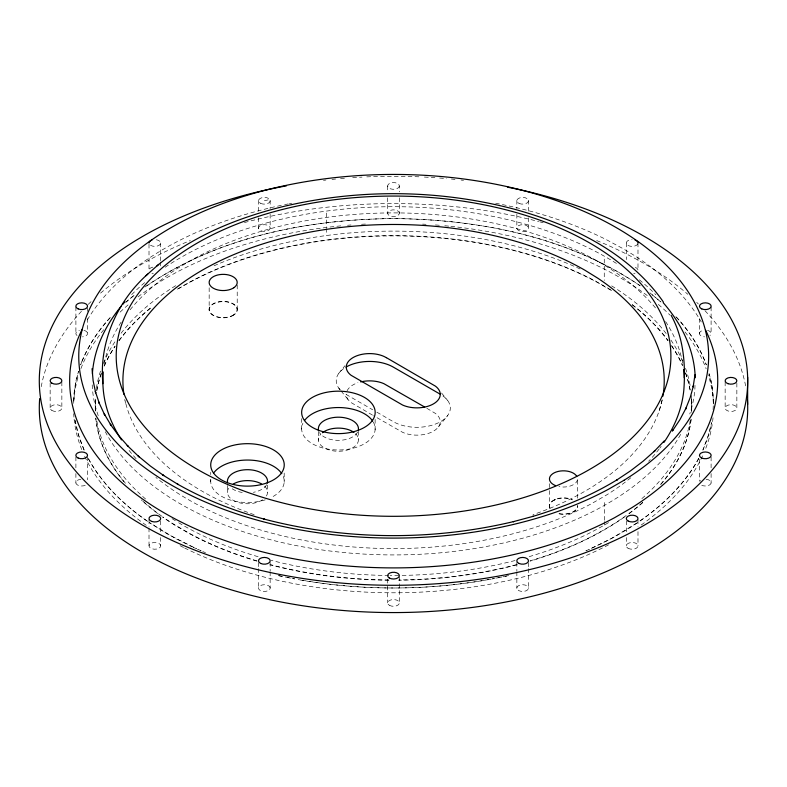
<?xml version="1.0" encoding="UTF-8"?>
<svg xmlns="http://www.w3.org/2000/svg" width="787" height="787" viewBox="0 0 787 787"><rect width="100%" height="100%" fill="white"/><g stroke="black" fill="none" stroke-linecap="round" stroke-linejoin="round"><path stroke-width="0.59" stroke-dasharray="3.94 2.95" d="M73.762 401.154L73.988 393.628L75.936 380.79L78.552 371.238L74.765 387.194L73.693 403.298M695 385.335L694.862 389.929A301.578 174.114 0 0 1 689.737 414.041M713.111 409.742L713.406 400.071L712.235 387.194L709.51 374.405M659.25 410.558L662.379 399.216M702.968 450.066L707.572 438.546L711.556 422.599L709.51 432.191L702.84 450.046M698.738 458.3C684.779 484.398 662.674 505.343 638.483 521.978M698.866 458.319C675.384 500.63 633.584 529.228 590.398 548.795L611.706 538.397L637.568 522.588M338.764 373.343L344.952 365.729M438.487 426.82L447.764 415.398M125.763 302.365L134.774 294.771L125.969 302.031M146.756 285.868C217.055 237.802 303.92 220.193 387.912 218.599C475.623 218.491 566.729 235.864 640.323 285.829M144.847 287.048C218.756 236.189 310.658 218.471 399.088 218.599C483.08 220.193 569.945 237.802 640.244 285.868M586.049 550.821L589.306 549.306L585.931 550.733M555.838 499.302L553.586 500.493M264.343 200.774L269.744 199.475M501.84 577.028L492.328 578.898L499.361 577.501M505.195 576.291L508.668 575.523M491.265 579.114C427.656 590.771 361.892 590.988 298.234 579.527M502.883 576.802L508.156 575.75M488.766 579.527C426.515 590.801 362.276 590.653 299.955 579.95L297.84 579.527M278.844 575.75L284.117 576.802M285.288 577.038L294.672 578.898L287.245 577.491M278.332 575.523L281.805 576.291M202.78 551.569L205.525 552.671M193.258 547.339L196.602 548.795L167.257 533.92L149.392 522.607L175.294 538.397L192.146 546.857M201.069 550.733L197.724 549.277L200.951 550.821M610.564 289.764L596.89 281.874A298.234 172.186 0 0 0 176.406 289.744M611.617 290.649L596.89 282.149A298.234 172.186 0 0 0 176.406 290.019M426.82 408.286L435.437 413.441A23.374 13.497 0 0 1 433.421 431.197A23.374 13.497 0 0 1 402.669 432.358L373.54 415.723M346.014 394.366L372.723 409.791M376.835 412.162L393.264 421.655A33.418 19.291 0 0 0 440.002 421.95A33.418 19.291 0 0 0 441.537 394.976M372.477 415.103L351.1 402.58A23.374 13.497 0 0 1 346.27 394.366M652.226 294.771L661.237 302.365M649.826 292.794L661.031 302.031M675.876 316.62C688.891 330.609 699.751 346.89 706.323 364.912C699.909 347.224 689.294 331.238 676.594 317.436M441.576 393.018L447.764 400.632M338.764 388.109L340.318 390.018M341.086 390.962L348.051 399.53M88.134 458.319C102.369 484.31 124.228 505.372 148.517 521.978C124.326 505.343 102.221 484.398 88.262 458.3M84.16 450.046L77.49 432.191L74.991 420.465M84.032 450.066L79.428 438.546L75.119 420.455M124.651 399.481L126.225 405.187M709.028 373.363L711.064 380.79L713.012 393.628L713.307 403.298M736.848 383.161L736.848 408.069A5.843 3.374 0 0 1 728.073 411.001A5.843 3.374 0 0 1 728.073 405.148A5.843 3.374 0 0 1 736.848 408.069M725.152 381.98L725.152 408.069M713.406 400.071L713.406 404.852A319.955 184.719 0 0 0 708.143 374.553M711.104 306.969L711.104 333.944M711.104 456.981L711.104 469.15M711.104 473.587L711.104 483.08M699.505 318.528L699.505 333.944A5.843 3.374 0 0 0 704.542 336.856M699.505 459.352L699.505 481.014M691.684 406.299L691.684 409.683M637.991 243.006L637.991 270.295A5.843 3.374 0 0 0 635.07 267.364M637.991 519.754L637.991 526.877M637.991 531.619L637.991 545.853M626.295 243.006L626.295 259.612M626.295 520.945L626.295 532.809M626.295 537.551L626.295 545.853M604.386 502.539L604.386 520.315M604.386 521.496L604.386 525.047M604.259 259.11L604.259 280.438M577.501 498.151L577.501 478.506A14.038 8.106 0 0 1 558.918 486.592M549.454 483.7L549.454 506.071M528.451 200.331L528.451 211.89M528.451 217.822L528.451 228.496A5.843 3.374 0 0 1 519.095 230.729A5.843 3.374 0 0 1 520.414 224.934A5.843 3.374 0 0 1 528.451 228.496M528.451 562.744L528.451 567.486M528.451 568.676L528.451 588.528A5.843 3.374 0 0 1 519.095 590.771A5.843 3.374 0 0 1 520.414 584.977A5.843 3.374 0 0 1 528.451 588.528M516.852 200.331L516.852 208.634M516.852 214.261L516.852 228.496M516.852 562.439L516.852 571.047M516.852 571.923L516.852 588.528M399.343 185.939A5.843 3.374 0 0 1 390.578 188.86A5.843 3.374 0 0 1 390.578 183.017A5.843 3.374 0 0 1 399.343 185.939L399.343 191.871M399.343 197.803L399.343 213.218A5.843 3.374 0 0 1 390.578 216.15A5.843 3.374 0 0 1 390.578 210.296A5.843 3.374 0 0 1 399.343 213.218M399.343 576.832L399.343 602.921M387.657 185.939L387.657 191.871M387.657 197.803L387.657 213.218M387.657 579.202L387.657 602.921M375.124 419.353L375.124 429.879M358.459 431.394L358.459 439.884M326.408 213.021L326.408 227.236M326.408 228.417L326.408 235.529M318.391 431.797L318.391 440.287M301.657 418.615L301.657 429.141M284.186 473.026L284.186 482.382M270.148 200.331L270.148 208.634M270.148 214.261L270.148 228.496A5.843 3.374 0 0 1 260.782 230.729A5.843 3.374 0 0 1 262.11 224.934A5.843 3.374 0 0 1 270.148 228.496M270.148 562.439L270.148 571.047M270.148 571.923L270.148 588.528A5.843 3.374 0 0 1 260.782 590.771A5.843 3.374 0 0 1 262.11 584.977A5.843 3.374 0 0 1 270.148 588.528M267.521 485.107L267.521 492.387M258.549 200.331L258.549 211.89M258.549 217.822L258.549 228.496M258.549 562.744L258.549 567.486M258.549 568.676L258.549 588.528M237.212 285.051L237.212 309.881M227.453 485.51L227.453 492.79M210.729 472.289L210.729 474.62M210.729 479.303L210.729 481.644M209.165 287.786L209.165 310.167M160.705 243.006L160.705 260.802M160.705 261.992L160.705 266.734M160.705 520.945L160.705 532.809M160.705 537.551L160.705 545.853A5.843 3.374 0 0 1 151.93 548.775A5.843 3.374 0 0 1 151.93 542.932A5.843 3.374 0 0 1 160.705 545.853M149.009 244.196L149.009 270.295A5.843 3.374 0 0 1 153.337 267.029M149.009 519.754L149.009 526.877M149.009 528.057L149.009 545.853M95.316 400.298L95.316 405.069M87.495 307.845L87.495 311.406M87.495 318.528L87.495 333.944A5.843 3.374 0 0 1 82.458 336.856M87.495 456.981L87.495 479.824M75.896 306.969L75.896 333.944M75.896 456.981L75.896 469.15M75.896 473.587L75.896 483.08M61.848 381.98L61.848 408.069M50.152 383.161L50.152 408.069M691.075 419.215A298.234 172.186 0 0 1 659.231 485.973M642.743 502.352A298.234 172.186 0 0 1 627.131 514.816M626.206 515.485A298.234 172.186 0 0 1 530.054 560.875M516.203 564.732A298.234 172.186 0 0 1 398.704 579.96M388.906 579.96A298.234 172.186 0 0 1 271.013 564.791M256.946 560.875A298.234 172.186 0 0 1 190.11 533.724L175.383 525.224A298.234 172.186 0 0 1 162.663 516.823M161.728 516.154A298.234 172.186 0 0 1 141.217 499.627M125.448 483.277A298.234 172.186 0 0 1 95.788 418.015M95.316 410.804A298.234 172.186 0 0 1 95.68 398.793M96.791 390.401A298.234 172.186 0 0 1 101.297 373.333M104.238 365.876A298.234 172.186 0 0 1 115.079 346.093M118.975 340.525A298.234 172.186 0 0 1 152.462 306.409M632.158 304.549A298.234 172.186 0 0 1 668.025 340.525M671.586 345.582A298.234 172.186 0 0 1 682.526 365.345M685.507 372.802A298.234 172.186 0 0 1 690.602 392.792M691.429 399.993A298.234 172.186 0 0 1 691.684 410.804M691.429 395.487A298.234 172.186 0 0 1 691.32 412.309M690.209 420.701A298.234 172.186 0 0 1 641.858 498.624M608.548 522.598A298.234 172.186 0 0 1 527.733 557.058M515.082 560.521A298.234 172.186 0 0 1 399.924 575.445M398.704 575.454A298.234 172.186 0 0 1 390.136 575.474M388.906 575.464A298.234 172.186 0 0 1 271.013 560.285M258.106 556.714A298.234 172.186 0 0 1 176.406 521.358M175.383 520.728A298.234 172.186 0 0 1 171.369 518.19M145.585 499.007A298.234 172.186 0 0 1 96.594 419.501M95.571 411.109A298.234 172.186 0 0 1 95.414 397.888M96.398 388.296A298.234 172.186 0 0 1 101.297 368.837M103.343 363.505A298.234 172.186 0 0 1 116.338 339.728M121.05 333.265A298.234 172.186 0 0 1 177.429 284.619M214.015 265.79A298.234 172.186 0 0 1 580.108 268.987M611.617 285.868A298.234 172.186 0 0 1 667.346 335.105M670.898 340.063A298.234 172.186 0 0 1 682.526 360.849M685.507 368.306A298.234 172.186 0 0 1 690.602 388.296M41.239 386.692A354.199 204.502 0 0 1 81.73 311.022M88.203 304.382A354.199 204.502 0 0 1 91.597 301.126M100.549 293.128A354.199 204.502 0 0 1 190.336 240.556M244.393 222.573A354.199 204.502 0 0 1 538.702 221.55M539.823 221.845A354.199 204.502 0 0 1 543.197 222.731M596.664 240.556A354.199 204.502 0 0 1 687.838 294.308M696.682 302.346A354.199 204.502 0 0 1 698.374 303.979M704.995 310.717A354.199 204.502 0 0 1 745.761 386.702M713.012 417.74A319.955 184.719 0 0 1 704.827 450.676M702.555 455.88A319.955 184.719 0 0 1 640.264 525.657M608.626 544.811A319.955 184.719 0 0 1 184.65 548.008M183.587 547.486A319.955 184.719 0 0 1 178.374 544.811M146.264 525.322A319.955 184.719 0 0 1 83.973 454.847M81.75 449.623A319.955 184.719 0 0 1 74.037 418.33M73.939 417.159A319.955 184.719 0 0 1 73.693 413.637M73.722 401.921A319.955 184.719 0 0 1 78.68 375.133M80.933 368.621A319.955 184.719 0 0 1 104.622 328.661M120.067 312.144A319.955 184.719 0 0 1 128.694 304.392M137.971 296.906A319.955 184.719 0 0 1 342.866 225.682M347.52 225.269A319.955 184.719 0 0 1 351.012 224.984M361.518 224.275A319.955 184.719 0 0 1 366.201 224.02M422.56 224.118A319.955 184.719 0 0 1 426.062 224.305M435.408 224.944A319.955 184.719 0 0 1 440.071 225.318M444.773 225.741A319.955 184.719 0 0 1 449.672 226.223M450.892 226.341A319.955 184.719 0 0 1 648.124 296.217M658.306 304.392A319.955 184.719 0 0 1 669.944 315.066M685.024 331.957A319.955 184.719 0 0 1 706.146 368.808M323.487 180.321A354.199 204.502 0 0 1 325.916 180.046M331.996 179.397A354.199 204.502 0 0 1 335.646 179.042M340.535 178.59A354.199 204.502 0 0 1 346.654 178.088M352.674 177.655A354.199 204.502 0 0 1 362.04 177.105M366.742 176.878A354.199 204.502 0 0 1 419.678 176.849M424.37 177.065A354.199 204.502 0 0 1 434.916 177.695M439.589 178.029A354.199 204.502 0 0 1 446.583 178.6M451.345 179.033A354.199 204.502 0 0 1 455.004 179.397M461.084 180.046A354.199 204.502 0 0 1 463.513 180.321M635.07 273.217A5.843 3.374 0 0 1 633.663 273.551M153.337 273.551A5.843 3.374 0 0 1 151.93 273.217M706.067 479.293A5.843 3.374 0 0 1 710.71 483.936A5.843 3.374 0 0 1 701.748 485.313M699.899 481.349A5.843 3.374 0 0 1 700.666 480.582M83.934 330.383A5.843 3.374 0 0 1 87.495 333.944M77.057 335.557A5.843 3.374 0 0 1 79.457 330.383M707.543 330.383A5.843 3.374 0 0 1 709.943 335.557M699.505 333.944A5.843 3.374 0 0 1 703.066 330.383M85.252 485.313A5.843 3.374 0 0 1 76.29 483.936A5.843 3.374 0 0 1 80.933 479.293M156.367 239.75A5.843 3.374 0 0 1 158.994 245.396A5.843 3.374 0 0 1 149.205 243.881M637.795 243.881A5.843 3.374 0 0 1 631.135 246.331A5.843 3.374 0 0 1 626.324 242.711A5.843 3.374 0 0 1 632.148 239.632M680.657 434.355A301.578 174.114 0 0 1 391.306 554.924A301.578 174.114 0 0 1 105.301 431.719M98.227 415.664A301.578 174.114 0 0 1 92.168 383.859M131.655 294.643A301.578 174.114 0 0 1 145.743 281.716M165.113 267.246A301.578 174.114 0 0 1 617.313 263.989M639.329 279.808A301.578 174.114 0 0 1 655.876 294.781M661.159 446.327A290.718 167.847 0 0 1 659.821 448.118M659.142 449.013A290.718 167.847 0 0 1 648.636 461.261M630.8 477.748A290.718 167.847 0 0 1 606.177 495.21L591.824 503.493A290.718 167.847 0 0 1 155.865 477.384M136.082 458.673A290.718 167.847 0 0 1 127.789 448.767M104.337 363.781A290.718 167.847 0 0 1 121.168 322.09M130.081 309.812A290.718 167.847 0 0 1 180.941 266.272L195.294 257.988A290.718 167.847 0 0 1 656.319 308.927M665.615 321.588A290.718 167.847 0 0 1 682.782 363.781M87.318 319.906A324.037 187.08 0 0 1 283.468 204.895M284.648 204.65A324.037 187.08 0 0 1 288.199 203.931M289.39 203.695A324.037 187.08 0 0 1 291.77 203.233M495.623 203.233A324.037 187.08 0 0 1 606.285 239.622L622.822 248.535A324.037 187.08 0 0 1 701.286 321.972M662.201 399.786A270.659 156.259 0 0 1 532.956 514.678M254.162 514.678A270.659 156.259 0 0 1 125.163 400.868M558.918 513.596A14.038 8.106 0 0 0 577.501 505.52L577.501 505.785A14.038 8.106 0 0 1 557.117 513.429M549.926 508.038A14.038 8.106 0 0 1 552.897 500.621L554.274 499.824A14.038 8.106 0 0 1 572.316 499.647M691.075 419.481A298.234 172.186 0 0 1 659.231 486.238M642.743 502.627A298.234 172.186 0 0 1 628.056 514.413M624.327 517.098A298.234 172.186 0 0 1 530.054 561.151M517.315 564.712A298.234 172.186 0 0 1 398.704 580.226M388.906 580.235A298.234 172.186 0 0 1 269.823 564.751M256.946 561.151A298.234 172.186 0 0 1 190.11 533.999L175.383 525.5A298.234 172.186 0 0 1 162.663 517.098M157.754 513.537A298.234 172.186 0 0 1 141.217 499.902M123.943 481.752A298.234 172.186 0 0 1 95.788 418.281M95.286 409.879A298.234 172.186 0 0 1 95.788 397.858M96.791 390.677A298.234 172.186 0 0 1 101.297 373.609M104.238 366.152A298.234 172.186 0 0 1 115.079 346.369M118.975 340.801A298.234 172.186 0 0 1 152.462 306.674M632.158 304.825A298.234 172.186 0 0 1 668.025 340.801M671.586 345.857A298.234 172.186 0 0 1 682.526 365.621M685.507 373.077A298.234 172.186 0 0 1 690.602 393.067M691.32 399.058A298.234 172.186 0 0 1 691.714 409.879M549.926 508.313A14.038 8.106 0 0 1 552.897 500.896L554.274 500.099A14.038 8.106 0 0 1 572.316 499.912M340.004 389.634A33.418 19.291 0 0 1 345.001 367.696M347.067 390.873A23.374 13.497 0 0 1 357.957 382.689M283.29 476.499A36.753 21.219 0 0 1 270.61 497.758M265.298 499.834A36.753 21.219 0 0 1 226.922 498.86A36.753 21.219 0 0 1 210.995 478.683M264.668 486.218A20.049 11.579 0 0 1 265.652 497.079M262.612 499.775A20.049 11.579 0 0 1 234.86 501.181L232.814 500.079A20.049 11.579 0 0 1 228.761 488.038M355.596 433.716A20.049 11.579 0 0 1 351.563 448.423A20.049 11.579 0 0 1 325.798 448.679L323.752 447.577A20.049 11.579 0 0 1 320.88 434.07M373.304 422.098A36.753 21.219 0 0 1 339.482 449.977A36.753 21.219 0 0 1 302.906 423.278M357.583 432.152A20.049 11.579 0 0 1 325.798 437.769L323.752 436.667A20.049 11.579 0 0 1 319.453 432.535M266.655 484.654A20.049 11.579 0 0 1 253.345 492.337M242.288 492.446A20.049 11.579 0 0 1 234.86 490.262L232.814 489.16A20.049 11.579 0 0 1 231.053 487.91M81.75 361.745L80.677 364.912C87.249 346.89 98.109 330.609 111.124 316.62C98.778 329.792 88.685 345.06 81.75 361.745M233.769 314.78L232.381 315.577A14.038 8.106 0 0 1 209.539 311.377A14.038 8.106 0 0 1 226.499 301.588A14.038 8.106 0 0 1 233.769 314.78M233.769 315.056L232.381 315.853A14.038 8.106 0 0 1 209.539 311.652A14.038 8.106 0 0 1 226.499 301.864A14.038 8.106 0 0 1 233.769 315.056M628.006 548.244A5.843 3.374 0 0 0 637.795 546.729A5.843 3.374 0 0 0 630.633 542.597A5.843 3.374 0 0 0 628.006 548.244M389.368 605.311A5.843 3.374 0 0 0 399.147 603.796A5.843 3.374 0 0 0 391.985 599.664A5.843 3.374 0 0 0 389.368 605.311M51.873 410.46A5.843 3.374 0 0 0 61.652 408.945A5.843 3.374 0 0 0 54.49 404.813A5.843 3.374 0 0 0 51.873 410.46M260.782 203.449A5.843 3.374 0 0 0 270.148 201.206A5.843 3.374 0 0 0 262.11 197.655A5.843 3.374 0 0 0 260.782 203.449M519.095 203.449A5.843 3.374 0 0 0 528.451 201.206A5.843 3.374 0 0 0 520.414 197.655A5.843 3.374 0 0 0 519.095 203.449"/><path stroke-width="1.18" d="M92.472 373.963L92.541 371.7A301.578 174.114 0 0 1 121.129 306.32M121.493 439.894A290.718 167.847 0 0 1 102.89 383.672L103.245 371.956M671.134 315.282C683.667 337.889 685.634 364.243 683.873 389.526A290.718 167.847 0 0 1 663.962 442.383M694.99 374.769L693.15 386.889L693.544 385.423L690.238 397.445L685.497 409.309L686.116 407.971L679.938 419.638L672.364 431.03L673.17 429.879M147.72 274.102C116.978 301.401 98.906 342.375 102.89 383.672M664.208 440.966L653.938 451.669L654.882 450.764L643.294 461.064L630.495 470.872L616.546 480.139L617.49 479.549C591.076 495.721 562.252 507.635 532.622 516.479L533.281 516.292L513.262 521.683L513.832 521.535C431.955 541.053 345.208 540.374 263.753 519.007L264.383 519.174C234.113 510.911 204.61 499.568 177.321 483.985L178.246 484.556L162.761 474.964L163.735 475.574L150.356 466.032L138.158 455.968L139.073 456.863L127.199 445.452L128.163 446.377L118.542 435.467L110.259 424.213L111.075 425.373L104.199 413.834L104.809 415.162L98.729 402.049L99.349 403.397L95.325 391.454L95.709 392.91L93.141 380.839L92.04 368.7M156.888 265.967C192.579 236.1 236.739 218.225 281.5 206.961L282.582 206.696C358.606 188.555 439.176 189.323 514.767 209.312C571.411 224.925 628.813 252.42 663.293 301.864M145.9 275.735L158.63 264.412M440.523 394.366L393.264 367.086A33.418 19.291 0 0 0 346.014 367.086M424.695 407.056L383.869 383.663A23.374 13.497 0 0 0 360.692 381.902M353.993 432.397L352.084 431.217A20.049 11.579 0 0 0 322.404 432.712M261.628 484.015L261.156 483.72A20.049 11.579 0 0 0 233.306 483.995M747.65 377.219L747.65 404.508M747.414 399.747A354.199 204.502 0 0 1 392.467 612.571A354.199 204.502 0 0 1 39.684 398.556M507.645 187.198A354.199 204.502 0 0 1 677.617 502.903A354.199 204.502 0 0 1 105.015 499.45A354.199 204.502 0 0 1 286.399 185.86M149.009 243.006A5.843 3.374 0 0 1 151.93 240.084M635.07 240.084A5.843 3.374 0 0 1 637.991 243.006M122.644 304.49A301.578 174.114 0 0 1 124.995 301.775M663.195 302.68A301.578 174.114 0 0 1 695.226 377.78M683.637 369.615A290.718 167.847 0 0 1 684.228 377.809M705.693 330.294A324.037 187.08 0 0 1 630.682 508.402L614.686 517.639A324.037 187.08 0 0 1 224.393 540.335A324.037 187.08 0 0 1 82.212 329.251M662.9 396.176A270.659 156.259 0 0 0 597.835 278.224L584.859 270.197A270.659 156.259 0 0 0 279.119 239.13A270.659 156.259 0 0 0 123.943 394.356M555.435 485.569A14.038 8.106 0 0 1 552.897 473.617L554.274 472.81A14.038 8.106 0 0 1 576.753 476.292M213.641 472.977A36.753 21.219 0 0 1 248.121 460.051A36.753 21.219 0 0 1 281.795 473.666M304.579 420.474A36.753 21.219 0 0 1 339.049 407.548A36.753 21.219 0 0 1 372.733 421.163M358.213 430.578A20.049 11.579 0 0 0 353.993 421.488L352.084 420.307A20.049 11.579 0 0 0 328.691 418.645A20.049 11.579 0 0 0 318.735 430.981M267.285 483.08A20.049 11.579 0 0 0 263.065 473.981L261.156 472.8A20.049 11.579 0 0 0 239.002 470.774A20.049 11.579 0 0 0 227.453 481.87M233.769 287.767L232.381 288.573A14.038 8.106 0 0 1 209.539 284.373A14.038 8.106 0 0 1 226.499 274.584A14.038 8.106 0 0 1 233.769 287.767M624.032 480.267L608.489 489.248A314.938 181.827 0 0 1 88.557 401.272A314.938 181.827 0 0 1 471.669 180.095A314.938 181.827 0 0 1 624.032 480.267M386.407 357.672L383.869 356.383A23.374 13.497 0 0 0 353.117 357.544A23.374 13.497 0 0 0 351.1 375.301L402.669 405.079A23.374 13.497 0 0 0 433.421 403.908A23.374 13.497 0 0 0 435.437 386.161L386.407 357.672M78.129 458.034A5.843 3.374 0 0 0 87.495 455.801A5.843 3.374 0 0 0 79.457 452.24A5.843 3.374 0 0 0 78.129 458.034M151.93 521.496A5.843 3.374 0 0 0 160.705 518.574A5.843 3.374 0 0 0 151.93 515.642A5.843 3.374 0 0 0 151.93 521.496M260.782 563.492A5.843 3.374 0 0 0 270.148 561.249A5.843 3.374 0 0 0 262.11 557.688A5.843 3.374 0 0 0 260.782 563.492M51.873 383.18A5.843 3.374 0 0 0 61.652 381.665A5.843 3.374 0 0 0 54.49 377.524A5.843 3.374 0 0 0 51.873 383.18M78.129 308.897A5.843 3.374 0 0 0 87.495 306.664A5.843 3.374 0 0 0 79.457 303.103A5.843 3.374 0 0 0 78.129 308.897M701.748 308.897A5.843 3.374 0 0 0 711.104 306.664A5.843 3.374 0 0 0 703.066 303.103A5.843 3.374 0 0 0 701.748 308.897M728.073 383.712A5.843 3.374 0 0 0 736.848 380.79A5.843 3.374 0 0 0 728.073 377.868A5.843 3.374 0 0 0 728.073 383.712M701.748 458.034A5.843 3.374 0 0 0 711.104 455.801A5.843 3.374 0 0 0 703.066 452.24A5.843 3.374 0 0 0 701.748 458.034M628.006 520.955A5.843 3.374 0 0 0 637.795 519.44A5.843 3.374 0 0 0 630.633 515.308A5.843 3.374 0 0 0 628.006 520.955M519.095 563.492A5.843 3.374 0 0 0 528.451 561.249A5.843 3.374 0 0 0 520.414 557.688A5.843 3.374 0 0 0 519.095 563.492M389.368 578.032A5.843 3.374 0 0 0 399.147 576.517A5.843 3.374 0 0 0 391.985 572.375A5.843 3.374 0 0 0 389.368 578.032M242.504 490.478A277.349 160.125 0 0 0 670.524 364.568A277.349 160.125 0 0 0 267.649 213.513A277.349 160.125 0 0 0 242.504 490.478M227.463 482.697A36.753 21.219 0 0 0 284.186 466.012A36.753 21.219 0 0 0 230.788 445.993A36.753 21.219 0 0 0 227.463 482.697M318.391 430.194A36.753 21.219 0 0 0 375.124 413.509A36.753 21.219 0 0 0 321.726 393.49A36.753 21.219 0 0 0 318.391 430.194"/></g></svg>
